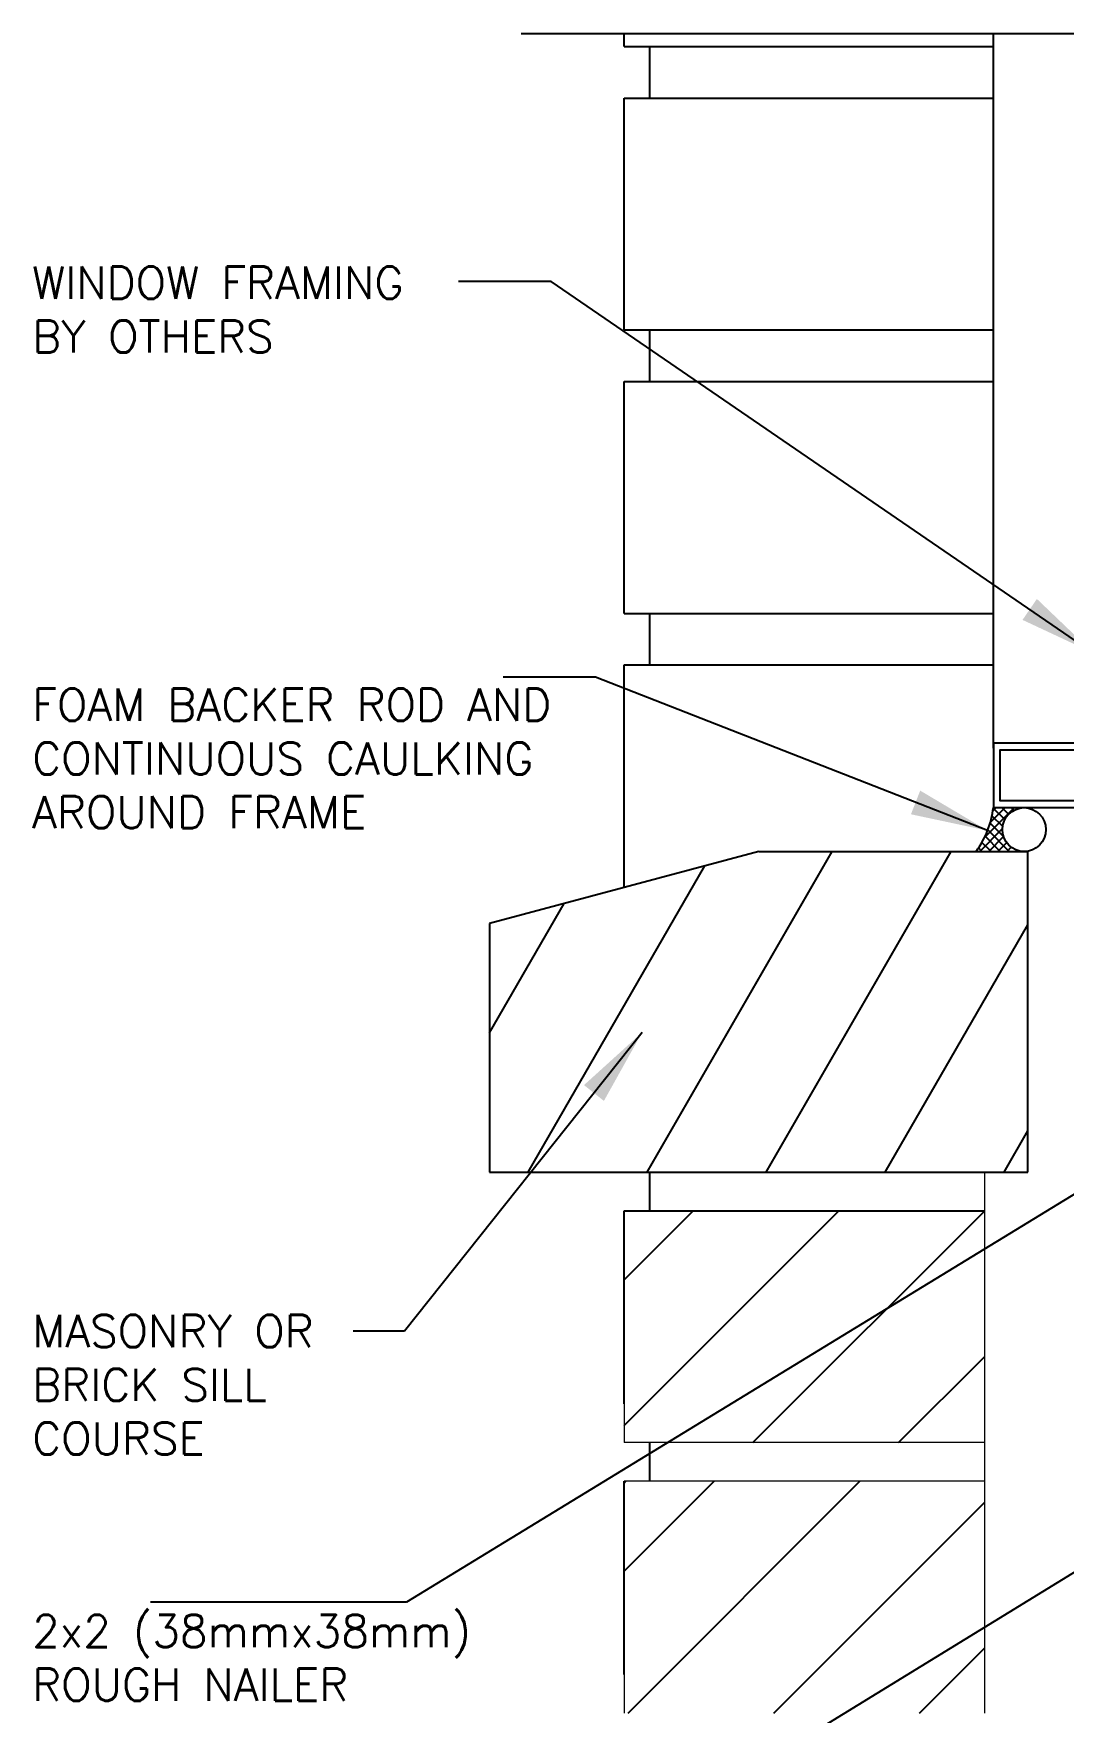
# Model space of a CAD drawing. Header units: inches. Extents: x 2813.3 to 2843.9, y 421.8 to 475.7.
# Drawn here: x 2814.37 to 2824.37, y 458.41 to 474.7 of the extents above; entities that cross this region are included whole.
import ezdxf

# ---------------------------------------------------------------- set-up
doc = ezdxf.new("R2010")
doc.units = ezdxf.units.IN
doc.header["$LTSCALE"] = 0.5
doc.header["$MEASUREMENT"] = 0
for name, color, linetype in [('HATCH', 12, 'CONTINUOUS'), ('LINE18', 9, 'CONTINUOUS'), ('line25', 2, 'CONTINUOUS'), ('LINE9', 9, 'CONTINUOUS'), ('TEXT', 4, 'CONTINUOUS')]:
    doc.layers.add(name, color=color, linetype=linetype)
doc.styles.add('DIM', font='romans.shx', dxfattribs={"width": 0.7})
doc.styles.get("Standard").update_dxf_attribs({"font": 'romans.shx'})
doc.dimstyles.new('ext_12', dxfattribs={"dimscale": 12, "dimtxt": 0.09375, "dimasz": 0.09375, "dimexe": 0.09375, "dimexo": 0.0625, "dimgap": 0.0625, "dimtad": 1, "dimdec": 1, "dimzin": 3, "dimdsep": 46, "dimlunit": 4, "dimtxsty": 'DIM', "dimcen": 0.09, "dimdle": 0.09375, "dimclrt": 4, "dimadec": 0, "dimazin": 0, "dimtfac": 1, "dimtdec": 1, "dimtmove": 2, "dimatfit": 3, "dimfxl": 1, "dimfrac": 2, "dimtolj": 1, "dimtzin": 0, "dimarcsym": 0})

msp = doc.modelspace()

# ---------------------------------------------------------------- hatches: boundary and pattern name
at = {"layer": 'HATCH'}
h = msp.add_hatch(dxfattribs=at)
h.set_pattern_fill('ANSI37', color=256, scale=0.5, style=0)
h.set_pattern_definition([(45, (0, 0), (-0.04419417382415922, 0.04419417382415922), []), (135, (0, 0), (-0.04419417382415922, -0.04419417382415922), [])])
edge = h.paths.add_edge_path()
edge.add_ellipse((2823.98656440597, 466.9798558234341), major_axis=(0, 0.2126296192998325), ratio=0.9888996363865078, start_angle=-720, end_angle=-545.5699697641404, ccw=False)
edge.add_line((2823.986564405969, 467.192485442734), (2823.687739773339, 467.1924854427339))
edge.add_arc((2822.776841442435, 467.3054942846759), 0.9178816740731449, 324.17365892226593, 352.92784607727845, ccw=False)
edge.add_line((2823.521055136022, 466.7682301542176), (2823.966155397327, 466.7682301542176))
h = msp.add_hatch(dxfattribs=at)
h.set_pattern_fill('ANSI31', color=256, scale=8, angle=15, style=0)
h.set_pattern_definition([(59.99999999999999, (2715.417068228223, 313.9463667275464), (-0.8660254037844386, 0.5000000000000001), [])])
h.paths.add_polyline_path([(2824.02222590031, 466.7682301542176), (2821.410377394066, 466.7682301542175), (2818.798528887821, 466.0683874562168), (2818.798528887822, 463.6559556752354), (2824.022225900311, 463.6559556752354)])
h = msp.add_hatch(dxfattribs=at)
h.set_pattern_fill('ANSI31', color=256, scale=8, style=0)
h.set_pattern_definition([(45, (0, 0), (-0.7071067811865475, 0.7071067811865476), [])])
h.paths.add_polyline_path([(2823.604568751791, 463.2809556752353), (2820.104568751791, 463.2809556752353), (2820.104568751791, 461.0309556752352), (2823.604568751792, 461.0309556752352)])
h.paths.add_polyline_path([(2823.604568751791, 460.6559556752353), (2820.119263321053, 460.6559556752353), (2820.104568751791, 460.6412611059739), (2820.104568751791, 458.4059556752352), (2823.604568751791, 458.4059556752352)])
h.paths.add_polyline_path([(2823.604568751791, 458.0309556752353), (2820.10456875179, 458.0309556752353), (2820.10456875179, 455.7809556752352), (2823.604568751792, 455.7809556752352)])
h.paths.add_polyline_path([(2823.604568751792, 455.4059556752353), (2820.10456875179, 455.4059556752353), (2820.10456875179, 453.1559556752352), (2823.604568751792, 453.1559556752352)])
h.paths.add_polyline_path([(2823.604568751792, 452.7809556752353), (2820.104568751789, 452.7809556752353), (2820.104568751789, 450.5309556752352), (2823.604568751793, 450.5309556752352)])
h.paths.add_polyline_path([(2823.604568751791, 450.1559556752353), (2820.104568751789, 450.1559556752353), (2820.104568751789, 447.9059556752352), (2823.604568751791, 447.9059556752352)])

# ---------------------------------------------------------------- linework, layer by layer
msp.add_line((2820.104568751791, 460.6412611059739), (2820.119263321053, 460.6559556752354), dxfattribs=at)
at = {"layer": 'HATCH', "flags": 128}
msp.add_lwpolyline([(2823.687739773339, 467.7682445219829), (2823.687739773339, 474.7037838186094)], dxfattribs=at)
at = {"layer": 'HATCH'}
msp.add_arc((2822.776841442435, 467.3054942846755), 0.9178816740730371, 324.1736589222861, 352.9278460773031, dxfattribs=at)
at = {"layer": 'LINE18'}
msp.add_line((2824.658989773339, 467.8173372970794), (2823.702739773339, 467.8173372970794), dxfattribs=at)
at = {"layer": 'LINE18', "color": 2, "lineweight": 0}
for p, q in [((2823.604568751792, 461.0309556752353), (2823.604568751791, 463.6559556752353)), ((2823.604568751791, 463.2809556752353), (2820.104568751791, 463.2809556752353)), ((2820.104568751791, 463.2809556752353), (2820.104568751791, 461.0309556752353)), ((2820.354568751792, 463.2809556752353), (2823.604568751791, 463.2809556752353)), ((2823.604568751791, 461.0309556752352), (2820.104568751791, 461.0309556752352)), ((2823.604568751791, 458.4059556752352), (2823.604568751791, 461.0309556752352)), ((2823.604568751791, 460.6559556752353), (2820.104568751791, 460.6559556752353)), ((2820.104568751791, 460.6559556752353), (2820.104568751791, 458.4059556752353))]:
    msp.add_line(p, q, dxfattribs=at)
at = {"layer": 'LINE18'}
msp.add_lwpolyline([(2824.687739773339, 467.8174854427359), (2823.687739773339, 467.8174854427359), (2823.687739773339, 467.1924854427339), (2824.752739773339, 467.192485442734)], dxfattribs=at)
msp.add_lwpolyline([(2824.687739773339, 467.7524854427358), (2824.687739773339, 467.2574854427341), (2823.752739773339, 467.2574854427341), (2823.752739773339, 467.7524854427358)], close=True, dxfattribs=at)
at = {"layer": 'line25', "color": 12}
for p, q in [((2820.104568751792, 474.5780550382274), (2820.104568751792, 474.7037910024919)), ((2820.104568751792, 474.5780550382274), (2823.687739773339, 474.5780550382274)), ((2820.354568751792, 474.0780550382274), (2820.354568751792, 474.5780550382274)), ((2820.354568751792, 474.0780550382274), (2820.354568751792, 474.5780550382274)), ((2820.104568751792, 471.8280550382274), (2820.104568751792, 474.0780550382274)), ((2820.104568751792, 474.0780550382274), (2823.687739773339, 474.0780550382275)), ((2820.104568751792, 471.8280550382274), (2823.687739773339, 471.8280550382274)), ((2820.354568751791, 471.3280550382274), (2820.354568751791, 471.8280550382274)), ((2820.354568751792, 471.3280550382274), (2820.354568751792, 471.8280550382274)), ((2820.104568751791, 469.0780550382274), (2820.104568751791, 471.3280550382274)), ((2820.104568751791, 471.3280550382274), (2823.687739773339, 471.3280550382276)), ((2820.104568751791, 469.0780550382274), (2823.687739773339, 469.0780550382274)), ((2820.354568751791, 468.5780550382274), (2820.354568751791, 469.0780550382274)), ((2820.354568751791, 468.5780550382274), (2820.354568751791, 469.0780550382274)), ((2820.104568751791, 466.4183397830504), (2820.104568751791, 468.5780550382274)), ((2820.104568751791, 468.5780550382274), (2823.687739773339, 468.5780550382275))]:
    msp.add_line(p, q, dxfattribs=at)
at = {"layer": 'line25'}
for p, q in [((2821.410377394066, 466.7682301542175), (2818.798528887821, 466.0683874562168)), ((2821.410377394066, 466.7682301542175), (2824.022225900311, 466.7682301542176)), ((2824.022225900311, 463.6559556752354), (2824.022225900311, 466.7682301542176)), ((2818.798528887821, 466.0683874562168), (2818.798528887822, 463.6559556752353)), ((2818.798528887822, 463.6559556752353), (2824.022225900311, 463.6559556752354)), ((2820.354568751792, 463.2809556752353), (2820.354568751792, 463.6559556752353)), ((2820.104568751791, 463.2809556752353), (2823.604568751791, 463.2809556752353)), ((2820.104568751791, 461.4059556752353), (2820.104568751791, 463.2809556752353)), ((2820.354568751791, 460.6559556752353), (2820.354568751791, 461.0309556752353)), ((2820.104568751791, 458.7809556752353), (2820.104568751791, 460.6559556752353))]:
    msp.add_line(p, q, dxfattribs=at)
at = {"layer": 'line25', "color": 12}
msp.add_ellipse((2823.98656440597, 466.9798558234341), major_axis=(0, 0.2126296192998325), ratio=0.9888996363865078, start_param=-12.56637061435917, end_param=-6.283185307179586, dxfattribs=at)
at = {"layer": 'LINE9'}
msp.add_line((2819.10456875179, 474.7037910024931), (2827.22956875179, 474.7037910024926), dxfattribs=at)

# ---------------------------------------------------------------- texts
at = {"layer": 'TEXT', "char_height": 0.3125, "attachment_point": 4}
for s, insert, width in [('WINDOW FRAMING BY OTHERS', (2814.361106879242, 472.0254507048254), 4.366193675734849), ('FOAM BACKER ROD AND CONTINUOUS CAULKING AROUND FRAME', (2814.361106879242, 467.6699617164083), 5.752787569047086), ('MASONRY OR BRICK SILL COURSE', (2814.361106879242, 461.5922788747901), 4.196880765225615), ('2x2 (38mmx38mm) ROUGH NAILER', (2814.361106879242, 458.9421318287466), 4.625666903189085)]:
    msp.add_mtext(s, dxfattribs=dict(at, insert=insert, width=width))

# ---------------------------------------------------------------- leaders
at = {"layer": 'TEXT'}
for points in [[(2824.658989773339, 468.6923372970794), (2819.395318624077, 472.2968035956115), (2818.498756468259, 472.2968035956115)], [(2823.631152328976, 466.9698461404268), (2819.826378147209, 468.4579791890092), (2818.929815991391, 468.4579791890092)], [(2827.512561164187, 465.3012225666139), (2817.993764656469, 459.4824827333409), (2815.509667829761, 459.4824827333409)], [(2820.278811084082, 465.0108472177861), (2817.973762570225, 462.1115853288595), (2817.475942837386, 462.1115853288595)], [(2828.184776696325, 462.0532562648146), (2818.399291286158, 456.045991554064), (2816.408012354802, 456.045991554064)]]:
    msp.add_leader(points, dimstyle='ext_12', override={"dimasz": 0.0625, "dimgap": 0.0625, "dimtad": 0}, dxfattribs=at)

doc.saveas('drawing.dxf')
